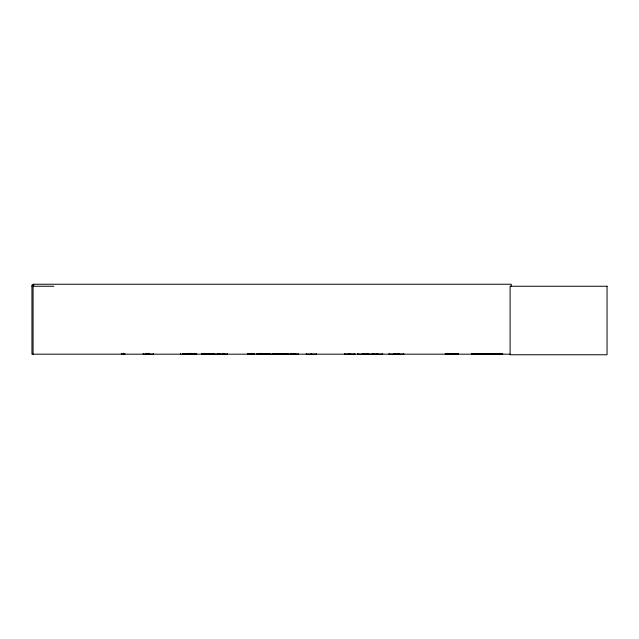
<?xml version="1.0" encoding="UTF-8"?>
<svg xmlns="http://www.w3.org/2000/svg" width="639" height="639" viewBox="0 0 639 639"><rect width="100%" height="100%" fill="white"/><g stroke="black" fill="none" stroke-linecap="round" stroke-linejoin="round"><path stroke-width="0.96" d="M287.941 354.158L287.949 353.615M306.233 353.615L306.225 354.182L316.505 354.158L316.505 353.615M481.183 353.878L502.757 354.182M499.698 354.166L499.698 353.878M357.528 354.182L382.729 354.126M367.705 354.11L367.593 353.471M376.203 354.094L376.251 353.615M276.288 354.11L276.232 353.615M276.551 354.094L276.559 353.615L276.615 354.182M284.291 354.11L284.307 353.615M388.808 354.182L403.968 354.126M182.003 354.182L196.828 354.11M147.593 354.126L147.633 353.327M266.367 354.11L266.367 353.615M220.048 354.11L220.096 353.663M227.364 354.11L201.565 354.142M272.797 354.11L272.853 353.663L272.941 354.182M279.139 354.11L279.195 353.663M182.379 354.11L182.442 353.663M502.19 354.182L502.214 353.758L491.766 354.126M33.947 284.962L31.95 284.962L31.95 354.182L510.226 354.182M31.95 286.248L53.868 286.248M182.578 353.734L195.374 353.734M201.581 353.734L214.377 353.734M256.99 353.734L269.778 353.734M445.303 353.734L458.099 353.734M471.398 353.734L484.186 353.734M182.554 353.902L195.398 353.902M201.557 353.902L214.4 353.902M256.966 353.902L269.81 353.902M445.279 353.918L458.123 353.902M471.374 353.902L499.754 354.014M256.974 354.142L298.229 354.158L298.221 353.615M344.589 354.038L354.861 354.038M445.295 354.142L458.115 354.142M471.382 354.142L502.19 354.078M349.725 354.094L349.701 353.663M203.314 354.11L203.242 353.663M191.756 354.11L191.692 353.663M281.408 354.11L281.472 353.471M281.072 354.094L281.192 353.471M273.963 354.11L273.931 353.615M291.152 354.11L291.104 353.663M283.381 354.11L283.381 353.471M382.481 354.11L382.441 353.663L382.394 354.182M374.238 354.11L374.198 353.663M372.569 354.11L372.673 353.471M364.102 354.11L364.054 353.663L364.014 354.182M283.093 354.038L283.157 353.471M511.224 286.248L511.224 284.243L33.076 284.243L33.076 354.182M491.91 353.758L491.91 354.182M403.616 353.615L403.616 354.182M399.032 353.471L399.032 354.182M398.76 353.471L398.76 354.182M397.178 353.615L397.178 354.182M395.605 353.615L395.605 354.182M394.023 353.471L394.023 354.182M393.752 353.471L393.752 354.182M389.167 353.615L389.167 354.182M377.737 353.471L377.737 354.182M377.449 353.471L377.449 354.182M374.158 353.615L374.158 354.182M372.96 353.471L372.96 354.182M372.257 353.615L372.257 354.182M368.016 353.615L368.016 354.182M367.313 353.471L367.313 354.182M366.115 353.615L366.115 354.182M362.816 353.471L362.816 354.182M362.529 353.471L362.529 354.182M357.872 353.615L357.872 354.182M354.861 353.615L354.861 354.182M349.9 353.471L349.9 354.182M349.549 353.471L349.549 354.182M348.463 353.471L348.455 354.182M344.589 353.615L344.589 354.182M311.536 353.471L311.552 354.182M311.185 353.471L311.193 354.182M295.721 353.471L295.721 354.182M294.611 353.615L294.611 354.182M294.547 353.615L294.547 354.182M293.261 353.471L293.269 354.182M292.902 353.471L292.918 354.182M291.064 353.615L291.064 354.182M287.622 353.615L287.598 354.182M287.191 353.615L287.191 354.182M286.871 353.615L286.871 354.182M286.767 353.615L286.767 354.182M286.48 353.471L286.48 354.182M286.2 353.471L286.2 354.182M286.024 353.615L286.024 354.182M285.809 353.615L285.809 354.182M285.569 353.615L285.569 354.182M285.417 353.615L285.457 354.182M285.29 353.615L285.29 354.182M285.178 353.615L285.178 354.182M285.034 353.615L284.994 354.182M284.97 353.615L284.842 354.182M284.571 353.615L284.619 354.182M284.443 353.615L284.443 354.182M284.323 353.615L284.323 354.182M283.916 353.615L283.916 354.182M283.652 353.615L283.652 354.182M283.053 353.615L283.053 354.182M282.949 353.615L282.949 354.182M282.182 353.615L282.198 354.182M281.951 353.615L281.951 354.182M281 353.615L281 354.182M279.251 353.615L279.251 354.182M278.612 353.615L278.612 354.182M278.364 353.615L278.364 354.182M278.117 353.615L278.181 354.182M277.749 354.182L277.693 353.615L277.622 354.182M277.446 353.615L277.446 354.182M277.254 353.615L277.254 354.182M277.094 353.471L277.014 354.182L276.871 353.471M276.815 353.615L276.815 354.182M276.439 353.615L276.407 354.182M276.08 353.615L276.08 354.182M275.984 353.615L275.984 354.182M275.832 353.615L275.832 354.182M275.617 353.615L275.561 354.182M275.433 353.615L275.433 354.182M275.074 353.615L275.074 354.182M274.906 353.615L274.906 354.182M274.171 353.615L274.067 354.182M273.851 353.615L273.812 354.182L273.732 353.615M273.596 353.615L273.604 354.182M273.372 353.615L273.26 354.182M273.188 353.615L273.18 354.182M269.235 353.471L269.235 354.182M268.979 353.471L268.979 354.182M266.207 353.615L266.207 354.182M263.691 353.471L263.691 354.182M263.436 353.471L263.388 353.934M261.958 353.327L261.958 354.182M261.782 353.471L261.782 354.182M259.961 353.327L259.961 354.182M259.051 353.615L259.067 354.182M254.689 353.615L254.689 354.182M254.506 353.615L254.506 354.182M254.05 353.615L254.05 354.182M253.332 353.615L253.332 354.182M253.244 353.615L253.156 354.182M252.908 354.182L252.908 353.615L252.764 354.182M252.724 353.615L252.724 354.182M252.549 353.615L252.597 354.182M252.333 353.615L252.301 354.182M252.149 353.615L252.149 354.182M251.942 353.615L251.942 354.182M251.75 353.615L251.75 354.182M251.391 353.615L251.391 354.182M251.223 353.615L251.223 354.182M250.368 353.615L250.368 354.182M250.264 353.615L250.256 354.182M250.025 353.615L250.025 354.182M249.913 353.615L249.913 354.182M249.801 353.615L249.697 354.182M249.466 353.615L249.506 354.182M248.611 353.615L248.611 354.182M247.892 353.615L247.892 354.182M247.756 353.615L247.756 354.182M227.46 353.615L227.46 354.182M224.736 353.471L224.736 354.182M224.481 353.471L224.481 354.182M223.434 353.327L223.434 354.182M223.131 353.615L223.131 354.182M220.151 353.615L220.151 354.182M218.171 353.471L218.171 354.182M217.819 353.471L217.819 354.182M212.859 353.615L212.859 354.182M203.17 353.615L203.106 354.182M202.882 353.327L202.882 354.182M201.996 353.471L201.996 354.182M196.365 353.615L196.365 354.182M193.066 353.471L193.066 354.182M192.898 353.471L192.898 354.182M191.628 353.615L191.628 354.182M191.452 353.327L191.452 354.182M190.039 353.327L190.039 354.182M187.243 353.615L187.243 354.182M185.973 353.471L185.973 354.182M185.805 353.471L185.917 354.182M183.784 353.615L183.784 354.182M183.241 353.615L183.209 354.182M182.666 353.615L182.666 354.182M182.506 353.615L182.506 354.182M180.494 353.615L180.494 354.182M153.44 353.615L153.44 354.182L143.16 354.158L143.168 353.615M149.254 353.471L149.254 354.182M149.047 353.327L149.047 354.182M148.472 353.471L148.488 354.182M148.128 353.471L148.144 354.182M148.112 353.327L148.08 354.182M146.115 353.327L146.115 354.182M124.821 353.327L124.821 354.182M123.407 353.327L123.407 354.182M123.143 353.327L123.143 354.182M121.73 353.327L121.73 354.182M121.41 353.327L121.41 354.182M607.05 286.248L510.098 286.248L510.098 354.757L607.05 354.757L607.05 286.248M287.382 354.182L287.382 353.615L287.342 354.182M282.606 354.182L282.606 353.615L282.566 354.182M249.298 354.182L249.298 353.615L249.258 354.182"/></g></svg>
